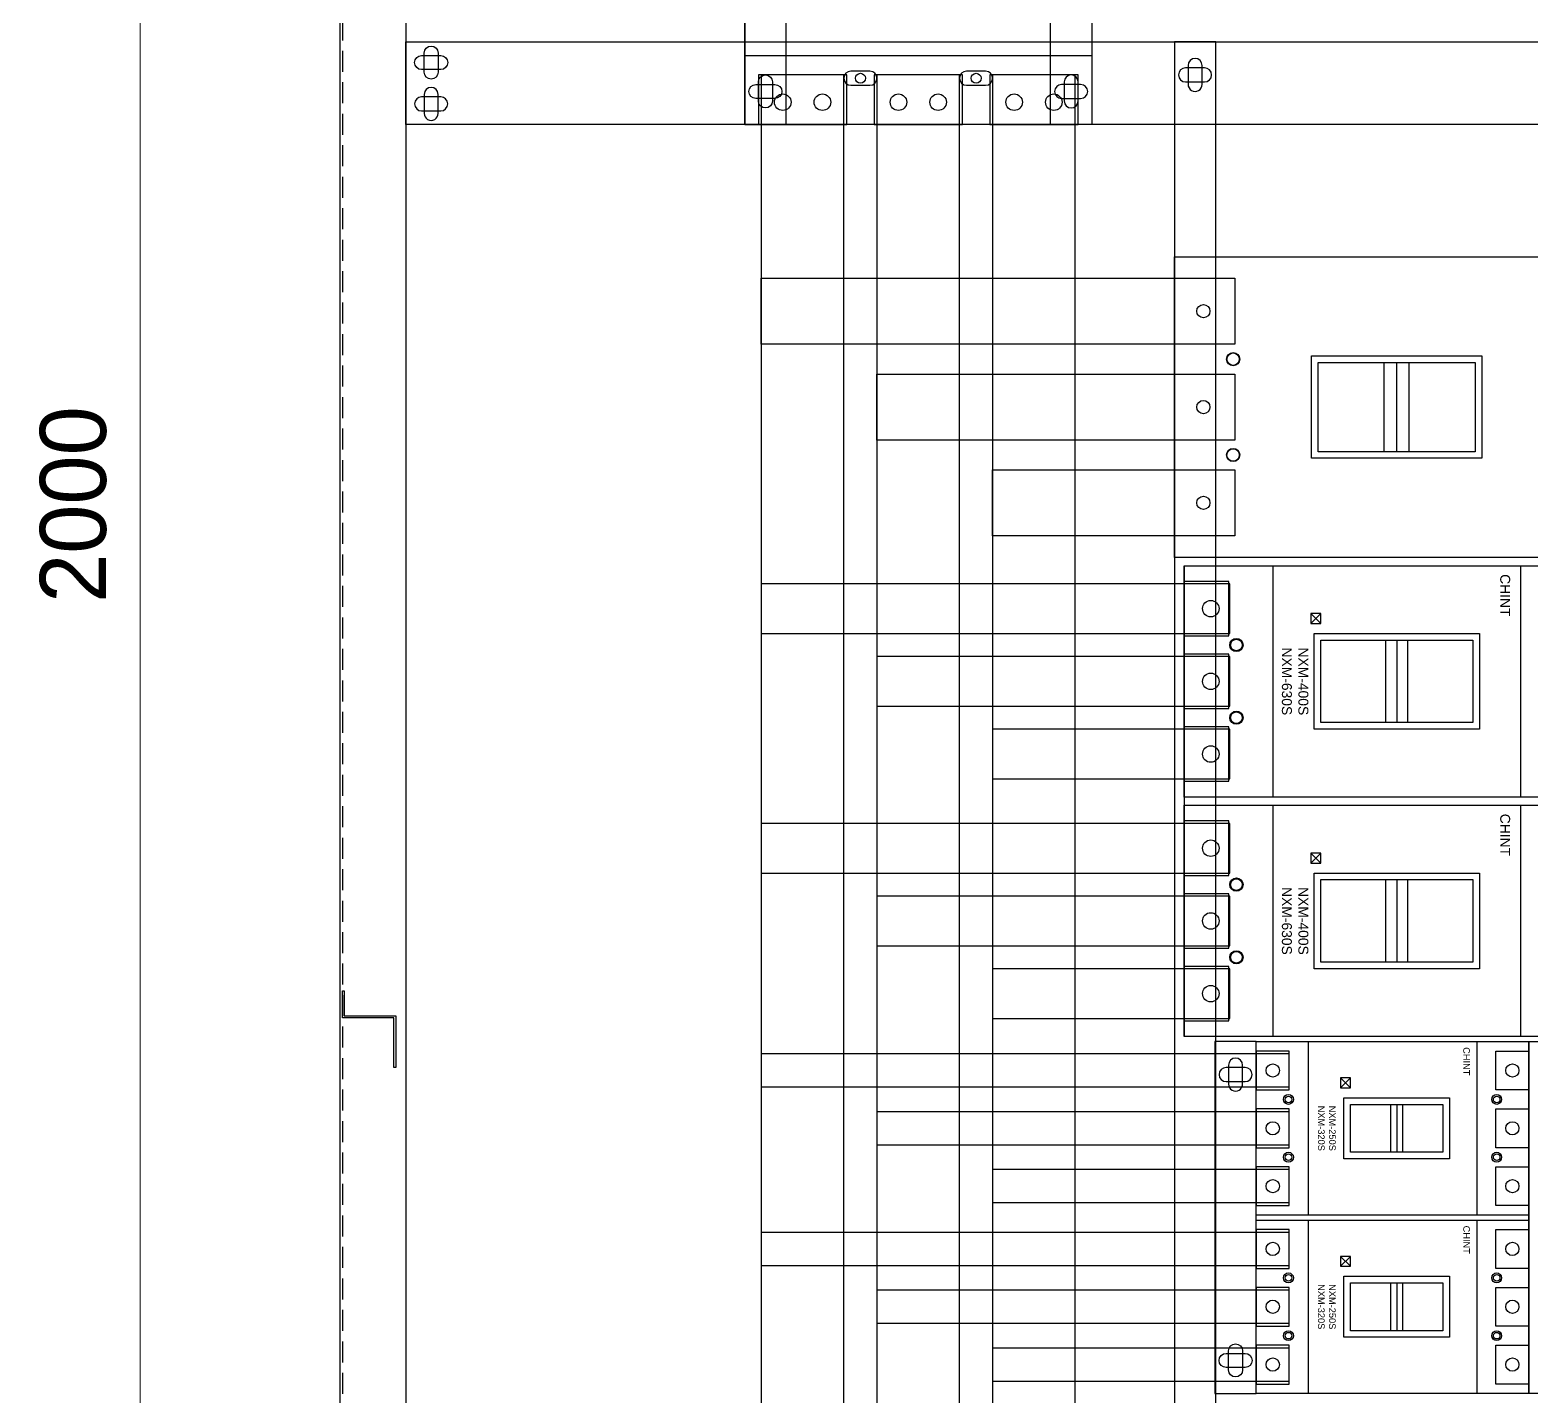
# Model space of a CAD drawing. Header units: millimetres. Extents: x 0 to 5940, y 0 to 4200.
# Drawn here: x 2647 to 3555, y 2462 to 3289 of the extents above; entities that cross this region are included whole.
import ezdxf

# ---------------------------------------------------------------- set-up
doc = ezdxf.new("R2010")
doc.units = ezdxf.units.MM
doc.linetypes.add('HIDDENX2', pattern=[19.05, 12.7, -6.35])
doc.layers.add('CNC', color=7, linetype='Continuous')
doc.layers.add('DIM', color=253, linetype='Continuous')
doc.styles.add('Arial', font='arial.ttf')
doc.dimstyles.new('Dim-40', dxfattribs={"dimtxt": 40, "dimasz": 20, "dimexe": 25, "dimexo": 40, "dimgap": 20, "dimtad": 1, "dimdec": 0, "dimtxsty": 'Standard', "dimblk": 'OBLIQUE', "dimcen": 15, "dimclrd": 5, "dimclre": 5, "dimclrt": 3, "dimazin": 3, "dimtfac": 1, "dimtdec": 0, "dimtmove": 0, "dimatfit": 3, "dimldrblk": 'ARCHTICK', "dimlwd": 9, "dimlwe": 9})

# ---------------------------------------------------------------- blocks, each defined once
blk = doc.blocks.new('*D12')
at = {"color": 0, "linetype": 'ByBlock', "lineweight": -2}
for p, q in [((2723.31, 3991.59), (2703.31, 4011.59)), ((2703.31, 2011.59), (2723.31, 1991.59))]:
    blk.add_line(p, q, dxfattribs=at)
at = {"layer": 'Defpoints', "color": 0, "transparency": 16777216}
for p in [(2834.12, 4001.59), (2713.31, 2001.59), (2834.12, 2001.59)]:
    blk.add_point(p, dxfattribs=at)
at = {"layer": 'DIM', "color": 5, "lineweight": 9, "transparency": 16777216}
for p, q in [((2794.12, 4001.59), (2688.31, 4001.59)), ((2713.31, 4001.59), (2713.31, 2001.59)), ((2794.12, 2001.59), (2688.31, 2001.59))]:
    blk.add_line(p, q, dxfattribs=at)
at = {"layer": 'DIM', "color": 3, "transparency": 16777216, "insert": (2672.89, 3001.59), "char_height": 40, "attachment_point": 5, "rotation": 90}
blk.add_mtext('2000', dxfattribs=at)
blk = doc.blocks.new('_ArchTick')
at = {"color": 0, "const_width": 0.15}
blk.add_lwpolyline([(-0.5, -0.5), (0.5, 0.5)], dxfattribs=at)
blk = doc.blocks.new('_Oblique')
at = {"color": 0, "linetype": 'ByBlock', "lineweight": -2}
blk.add_line((-0.5, -0.5), (0.5, 0.5), dxfattribs=at)
blk = doc.blocks.new('NXM-1600H-1')
at = {"color": 7}
for p, q in [((210, 315), (0, 315)), ((210, 266), (0, 266)), ((66, 162.5), (144, 162.5)), ((210, 90.5), (0, 90.5)), ((52.28, 70.55), (61.28, 79.55)), ((61.28, 70.55), (52.28, 79.55)), ((210, 41.5), (0, 41.5))]:
    blk.add_line(p, q, dxfattribs=at)
for points in [[(0, 370), (210, 370), (210, 0), (0, 0)], [(66, 222.5), (144, 222.5), (144, 102.5), (66, 102.5)], [(66, 170), (144, 170), (144, 155), (66, 155)], [(52.28, 70.55), (61.28, 70.55), (61.28, 79.55), (52.28, 79.55)]]:
    blk.add_lwpolyline(points, close=True, dxfattribs=at)
at = {"color": 1}
for points in [[(8.25, 370), (61.75, 370), (61.75, 340), (8.25, 340)], [(8.25, 0), (61.75, 0), (61.75, 30), (8.25, 30)]]:
    blk.add_lwpolyline(points, close=True, dxfattribs=at)
at = {"color": 2}
for points in [[(78.25, 370), (131.75, 370), (131.75, 340), (78.25, 340)], [(78.25, 0), (131.75, 0), (131.75, 30), (78.25, 30)]]:
    blk.add_lwpolyline(points, close=True, dxfattribs=at)
at = {"color": 5}
for points in [[(148.25, 370), (201.75, 370), (201.75, 340), (148.25, 340)], [(148.25, 0), (201.75, 0), (201.75, 30), (148.25, 30)]]:
    blk.add_lwpolyline(points, close=True, dxfattribs=at)
at = {"color": 1}
for centre in [(23, 356.5), (47, 356.5), (23, 13.5), (47, 13.5)]:
    blk.add_circle(centre, 5, dxfattribs=at)
at = {"color": 2}
for centre in [(93, 356.5), (117, 356.5), (93, 13.5), (117, 13.5)]:
    blk.add_circle(centre, 5, dxfattribs=at)
at = {"color": 5}
for centre in [(163, 356.5), (187, 356.5), (163, 13.5), (187, 13.5)]:
    blk.add_circle(centre, 5, dxfattribs=at)
at = {"color": 7}
for centre in [(70, 342), (140, 342), (70, 28), (140, 28)]:
    blk.add_circle(centre, 3, dxfattribs=at)
at = {"color": 7, "char_height": 10, "width": 34.1373, "attachment_point": 5, "style": 'Arial'}
for s, insert in [('CHINT', (30.24, 253.47)), ('NXM-1600H', (106.15, 74.06))]:
    blk.add_mtext(s, dxfattribs=dict(at, insert=insert))
blk = doc.blocks.new('A$C67723628')
at = {"color": 7}
for p, q in [((118, 142), (64, 142)), ((118, 134.5), (64, 134.5)), ((118, 127), (64, 127))]:
    blk.add_line(p, q, dxfattribs=at)
for points in [[(0, 270), (182, 270), (182, 0), (0, 0)], [(64, 182), (118, 182), (118, 87), (64, 87)]]:
    blk.add_lwpolyline(points, close=True, dxfattribs=at)
at = {"color": 1}
for centre in [(33, 252.5), (33, 17.5)]:
    blk.add_circle(centre, 4, dxfattribs=at)
at = {"color": 2}
for centre in [(91, 252.5), (91, 17.5)]:
    blk.add_circle(centre, 4, dxfattribs=at)
at = {"color": 5}
for centre in [(149, 252.5), (149, 17.5)]:
    blk.add_circle(centre, 4, dxfattribs=at)
at = {"color": 7}
for centre in [(62, 234.5), (120, 234.5), (62, 35.5), (120, 35.5)]:
    blk.add_circle(centre, 3.75, dxfattribs=at)
blk = doc.blocks.new('nxm-400-630-1')
at = {"color": 7}
for p, q in [((29465.06, -129525.93), (29605.06, -129525.93)), ((29510.06, -129600.93), (29560.06, -129600.93)), ((29494.06, -129652.93), (29500.06, -129646.93)), ((29500.06, -129652.93), (29494.06, -129646.93)), ((29465.06, -129675.93), (29605.06, -129675.93))]:
    blk.add_line(p, q, dxfattribs=at)
for points in [[(29465.06, -129472.43), (29605.06, -129472.43), (29605.06, -129729.43), (29465.06, -129729.43)], [(29510.06, -129554.93), (29560.06, -129554.93), (29560.06, -129646.93), (29510.06, -129646.93)], [(29510.06, -129594.43), (29560.06, -129594.43), (29560.06, -129607.43), (29510.06, -129607.43)], [(29494.06, -129652.93), (29500.06, -129652.93), (29500.06, -129646.93), (29494.06, -129646.93)]]:
    blk.add_lwpolyline(points, close=True, dxfattribs=at)
at = {"color": 1}
for points in [[(29474.56, -129472.43), (29507.56, -129472.43), (29507.56, -129499.43), (29474.56, -129499.43)], [(29474.56, -129729.43), (29507.56, -129729.43), (29507.56, -129702.43), (29474.56, -129702.43)]]:
    blk.add_lwpolyline(points, close=True, dxfattribs=at)
at = {"color": 2}
for points in [[(29518.56, -129472.43), (29551.56, -129472.43), (29551.56, -129499.43), (29518.56, -129499.43)], [(29518.56, -129729.43), (29551.56, -129729.43), (29551.56, -129702.43), (29518.56, -129702.43)]]:
    blk.add_lwpolyline(points, close=True, dxfattribs=at)
at = {"color": 5}
for points in [[(29562.56, -129472.43), (29595.56, -129472.43), (29595.56, -129499.43), (29562.56, -129499.43)], [(29562.56, -129729.43), (29595.56, -129729.43), (29595.56, -129702.43), (29562.56, -129702.43)]]:
    blk.add_lwpolyline(points, close=True, dxfattribs=at)
at = {"color": 1}
for centre in [(29491.06, -129488.43), (29491.06, -129713.43)]:
    blk.add_circle(centre, 5, dxfattribs=at)
at = {"color": 2}
for centre in [(29535.06, -129488.43), (29535.06, -129713.43)]:
    blk.add_circle(centre, 5, dxfattribs=at)
at = {"color": 5}
for centre in [(29579.06, -129488.43), (29579.06, -129713.43)]:
    blk.add_circle(centre, 5, dxfattribs=at)
at = {"color": 7}
for centre in [(29513.06, -129503.93), (29557.06, -129503.93), (29513.06, -129697.93), (29557.06, -129697.93)]:
    blk.add_circle(centre, 3.5, dxfattribs=at)
at = {"color": 7, "char_height": 6, "width": 25.6029, "attachment_point": 5, "style": 'Arial'}
for s, insert in [('CHINT', (29482.99, -129535.33)), ('NXM-400S\\PNXM-630S', (29535.06, -129662.43))]:
    blk.add_mtext(s, dxfattribs=dict(at, insert=insert))
blk = doc.blocks.new('nxm-250-320-1')
at = {"color": 7}
for p, q in [((29471.43, -129233.43), (29576.43, -129233.43)), ((29509.43, -129281.93), (29538.43, -129281.93)), ((29493.43, -129315.93), (29499.43, -129309.93)), ((29499.43, -129315.93), (29493.43, -129309.93)), ((29471.43, -129335.43), (29576.43, -129335.43))]:
    blk.add_line(p, q, dxfattribs=at)
for points in [[(29471.43, -129201.93), (29576.43, -129201.93), (29576.43, -129366.93), (29471.43, -129366.93)], [(29509.43, -129253.93), (29538.43, -129253.93), (29538.43, -129309.93), (29509.43, -129309.93)], [(29509.43, -129278.43), (29538.43, -129278.43), (29538.43, -129285.43), (29509.43, -129285.43)], [(29493.43, -129315.93), (29499.43, -129315.93), (29499.43, -129309.93), (29493.43, -129309.93)]]:
    blk.add_lwpolyline(points, close=True, dxfattribs=at)
at = {"color": 1}
for points in [[(29477.18, -129201.93), (29500.68, -129201.93), (29500.68, -129221.93), (29477.18, -129221.93)], [(29477.18, -129366.93), (29500.68, -129366.93), (29500.68, -129346.93), (29477.18, -129346.93)]]:
    blk.add_lwpolyline(points, close=True, dxfattribs=at)
at = {"color": 2}
for points in [[(29512.18, -129201.93), (29535.68, -129201.93), (29535.68, -129221.93), (29512.18, -129221.93)], [(29512.18, -129366.93), (29535.68, -129366.93), (29535.68, -129346.93), (29512.18, -129346.93)]]:
    blk.add_lwpolyline(points, close=True, dxfattribs=at)
at = {"color": 5}
for points in [[(29547.18, -129201.93), (29570.68, -129201.93), (29570.68, -129221.93), (29547.18, -129221.93)], [(29547.18, -129366.93), (29570.68, -129366.93), (29570.68, -129346.93), (29547.18, -129346.93)]]:
    blk.add_lwpolyline(points, close=True, dxfattribs=at)
at = {"color": 1}
for centre in [(29488.93, -129211.93), (29488.93, -129356.93)]:
    blk.add_circle(centre, 4, dxfattribs=at)
at = {"color": 2}
for centre in [(29523.93, -129211.93), (29523.93, -129356.93)]:
    blk.add_circle(centre, 4, dxfattribs=at)
at = {"color": 5}
for centre in [(29558.93, -129211.93), (29558.93, -129356.93)]:
    blk.add_circle(centre, 4, dxfattribs=at)
at = {"color": 7}
for centre in [(29506.43, -129221.43), (29541.43, -129221.43), (29506.43, -129347.43), (29541.43, -129347.43)]:
    blk.add_circle(centre, 2, dxfattribs=at)
at = {"color": 7, "char_height": 4, "width": 17.0686, "attachment_point": 5, "style": 'Arial'}
for s, insert in [('CHINT', (29483.38, -129239.69)), ('NXM-250S\\PNXM-320S', (29523.93, -129324.21))]:
    blk.add_mtext(s, dxfattribs=dict(at, insert=insert))
blk = doc.blocks.new('ovan8.5x20')
at = {"layer": 'CNC', "color": 2, "lineweight": -3}
for p, q in [((5.75, 4.25), (-5.75, 4.25)), ((-5.75, -4.25), (5.75, -4.25))]:
    blk.add_line(p, q, dxfattribs=at)
for centre, start, end in [((-5.75, 0), 90, 270), ((5.75, 0), 270, 90)]:
    blk.add_arc(centre, 4.25, start, end, dxfattribs=at)

msp = doc.modelspace()

# ---------------------------------------------------------------- linework, layer by layer
at = {"color": 7}
msp.add_lwpolyline([(3834.12, 4001.59), (2834.12, 4001.59), (2834.12, 2001.59), (3834.12, 2001.59)], close=True, dxfattribs=at)
at = {"color": 7, "linetype": 'HIDDENX2'}
msp.add_lwpolyline([(3832.62, 4000.09), (2835.62, 4000.09), (2835.62, 2003.09), (3832.62, 2003.09)], close=True, dxfattribs=at)
at = {"color": 4}
msp.add_lwpolyline([(3794.12, 3961.59), (2874.12, 3961.59), (2874.12, 2041.59), (3794.12, 2041.59)], close=True, dxfattribs=at)
at = {"color": 8}
for points in [[(3104.12, 3601.59), (3079.12, 3601.59), (3079.12, 3231.59), (3104.12, 3231.59)], [(3264.12, 3601.59), (3289.12, 3601.59), (3289.12, 3231.59), (3264.12, 3231.59)], [(2874.12, 3281.59), (3794.12, 3281.59), (3794.12, 3231.59), (2874.12, 3231.59)], [(3364.12, 3281.59), (3339.12, 3281.59), (3339.12, 2164.09), (3364.12, 2164.09)], [(2866.82, 2660.99), (2866.82, 2690.99), (2835.62, 2690.99), (2835.62, 2707.19), (2836.82, 2707.19), (2836.82, 2692.19), (2868.02, 2692.19), (2868.02, 2660.99)], [(3388.62, 2676.59), (3363.62, 2676.59), (3363.62, 2463.59), (3388.62, 2463.59)], [(3553.62, 2676.59), (3578.62, 2676.59), (3578.62, 2463.59), (3553.62, 2463.59)]]:
    msp.add_lwpolyline(points, close=True, dxfattribs=at)
at = {"color": 1}
for points in [[(3139.12, 3261.59), (3089.12, 3261.59), (3089.12, 2169.09), (3139.12, 2169.09)], [(3375.62, 3138.59), (3375.62, 3098.59), (3089.12, 3098.59), (3089.12, 3138.59)], [(3089.12, 2953.59), (3089.12, 2923.59), (3372.62, 2923.59), (3372.62, 2953.59)], [(3089.12, 2808.59), (3089.12, 2778.59), (3372.62, 2778.59), (3372.62, 2808.59)], [(3089.12, 2649.09), (3408.62, 2649.09), (3408.62, 2669.09), (3089.12, 2669.09)], [(3089.12, 2541.09), (3408.62, 2541.09), (3408.62, 2561.09), (3089.12, 2561.09)]]:
    msp.add_lwpolyline(points, close=True, dxfattribs=at)
at = {"color": 2}
for points in [[(3209.12, 3261.59), (3159.12, 3261.59), (3159.12, 2169.09), (3209.12, 2169.09)], [(3422.12, 3091.59), (3525.12, 3091.59), (3525.12, 3029.59), (3422.12, 3029.59)], [(3375.62, 3080.59), (3375.62, 3040.59), (3159.12, 3040.59), (3159.12, 3080.59)], [(3426.12, 3087.59), (3521.12, 3087.59), (3521.12, 3033.59), (3426.12, 3033.59)], [(3345.12, 2964.59), (3602.12, 2964.59), (3602.12, 2679.59), (3345.12, 2679.59)], [(3423.62, 2923.59), (3523.62, 2923.59), (3523.62, 2865.59), (3423.62, 2865.59)], [(3427.62, 2919.59), (3519.62, 2919.59), (3519.62, 2869.59), (3427.62, 2869.59)], [(3159.12, 2909.59), (3159.12, 2879.59), (3372.62, 2879.59), (3372.62, 2909.59)], [(3423.62, 2778.59), (3523.62, 2778.59), (3523.62, 2720.59), (3423.62, 2720.59)], [(3427.62, 2774.59), (3519.62, 2774.59), (3519.62, 2724.59), (3427.62, 2724.59)], [(3159.12, 2764.59), (3159.12, 2734.59), (3372.62, 2734.59), (3372.62, 2764.59)], [(3388.62, 2676.59), (3553.62, 2676.59), (3553.62, 2463.59), (3388.62, 2463.59)], [(3159.12, 2614.09), (3408.62, 2614.09), (3408.62, 2634.09), (3159.12, 2634.09)], [(3441.62, 2642.59), (3505.62, 2642.59), (3505.62, 2605.59), (3441.62, 2605.59)], [(3445.62, 2638.59), (3501.62, 2638.59), (3501.62, 2609.59), (3445.62, 2609.59)], [(3441.62, 2534.59), (3505.62, 2534.59), (3505.62, 2497.59), (3441.62, 2497.59)], [(3159.12, 2506.09), (3408.62, 2506.09), (3408.62, 2526.09), (3159.12, 2526.09)], [(3445.62, 2530.59), (3501.62, 2530.59), (3501.62, 2501.59), (3445.62, 2501.59)]]:
    msp.add_lwpolyline(points, close=True, dxfattribs=at)
at = {"color": 5}
for points in [[(3279.12, 3261.59), (3229.12, 3261.59), (3229.12, 2169.09), (3279.12, 2169.09)], [(3375.62, 3022.59), (3375.62, 2982.59), (3229.12, 2982.59), (3229.12, 3022.59)], [(3229.12, 2865.59), (3229.12, 2835.59), (3372.62, 2835.59), (3372.62, 2865.59)], [(3229.12, 2720.59), (3229.12, 2690.59), (3372.62, 2690.59), (3372.62, 2720.59)], [(3229.12, 2579.09), (3408.62, 2579.09), (3408.62, 2599.09), (3229.12, 2599.09)], [(3229.12, 2471.09), (3408.62, 2471.09), (3408.62, 2491.09), (3229.12, 2491.09)]]:
    msp.add_lwpolyline(points, close=True, dxfattribs=at)
at = {"color": 2}
for centre, radius in [((3374.62, 3089.59), 4), ((3374.62, 3031.59), 4), ((3376.62, 2916.59), 4), ((3376.62, 2872.59), 4), ((3376.62, 2771.59), 4), ((3376.62, 2727.59), 4), ((3408.12, 2641.59), 3), ((3534.12, 2641.59), 3), ((3408.12, 2606.59), 3), ((3534.12, 2606.59), 3), ((3408.12, 2533.59), 3), ((3534.12, 2533.59), 3), ((3408.12, 2498.59), 3), ((3534.12, 2498.59), 3)]:
    msp.add_circle(centre, radius, dxfattribs=at)

# ---------------------------------------------------------------- block references
at = {"color": 7}
msp.add_blockref('NXM-1600H-1', (3079.12, 3231.59), dxfattribs=at)
at = {"color": 7, "rotation": 270}
for name, p in [('A$C67723628', (3339.12, 3151.59)), ('nxm-400-630-1', (133074.54, 32429.65)), ('nxm-400-630-1', (133074.54, 32284.65)), ('nxm-250-320-1', (132755.54, 32148.02)), ('nxm-250-320-1', (132755.54, 32040.02))]:
    msp.add_blockref(name, p, dxfattribs=at)
at = {"layer": 'CNC', "lineweight": -3, "xscale": -1}
for p, rotation in [((2889.37, 3269.09), 270), ((2889.37, 3269.09), 180), ((3091.62, 3251.59), 270), ((3091.62, 3251.59), 180), ((3376.12, 2483.59), 270), ((3376.12, 2483.59), 180)]:
    msp.add_blockref('ovan8.5x20', p, dxfattribs=dict(at, rotation=rotation))
at = {"layer": 'CNC', "lineweight": -3}
for p, rotation in [((3351.62, 3261.59), 270), ((3276.62, 3251.59), 90), ((2889.37, 3244.09), 270), ((3276.62, 3251.59), 180), ((3376.12, 2656.59), 270)]:
    msp.add_blockref('ovan8.5x20', p, dxfattribs=dict(at, rotation=rotation))
for p in [(3149.12, 3259.59), (3219.12, 3259.59), (3351.62, 3261.59), (2889.37, 3244.09), (3376.12, 2656.59)]:
    msp.add_blockref('ovan8.5x20', p, dxfattribs=at)

# ---------------------------------------------------------------- dimensions: what is measured, and where the dimension line sits
at = {"layer": 'DIM', "color": 7}
dim = msp.add_linear_dim(base=(2713.31, 2001.59), p1=(2834.12, 4001.59), p2=(2834.12, 2001.59), angle=90, dimstyle='Dim-40', dxfattribs=at)
dim.commit()
dim.dimension.update_dxf_attribs({"geometry": '*D12', "text_midpoint": (2672.89, 3001.59)})

doc.saveas('drawing.dxf')
